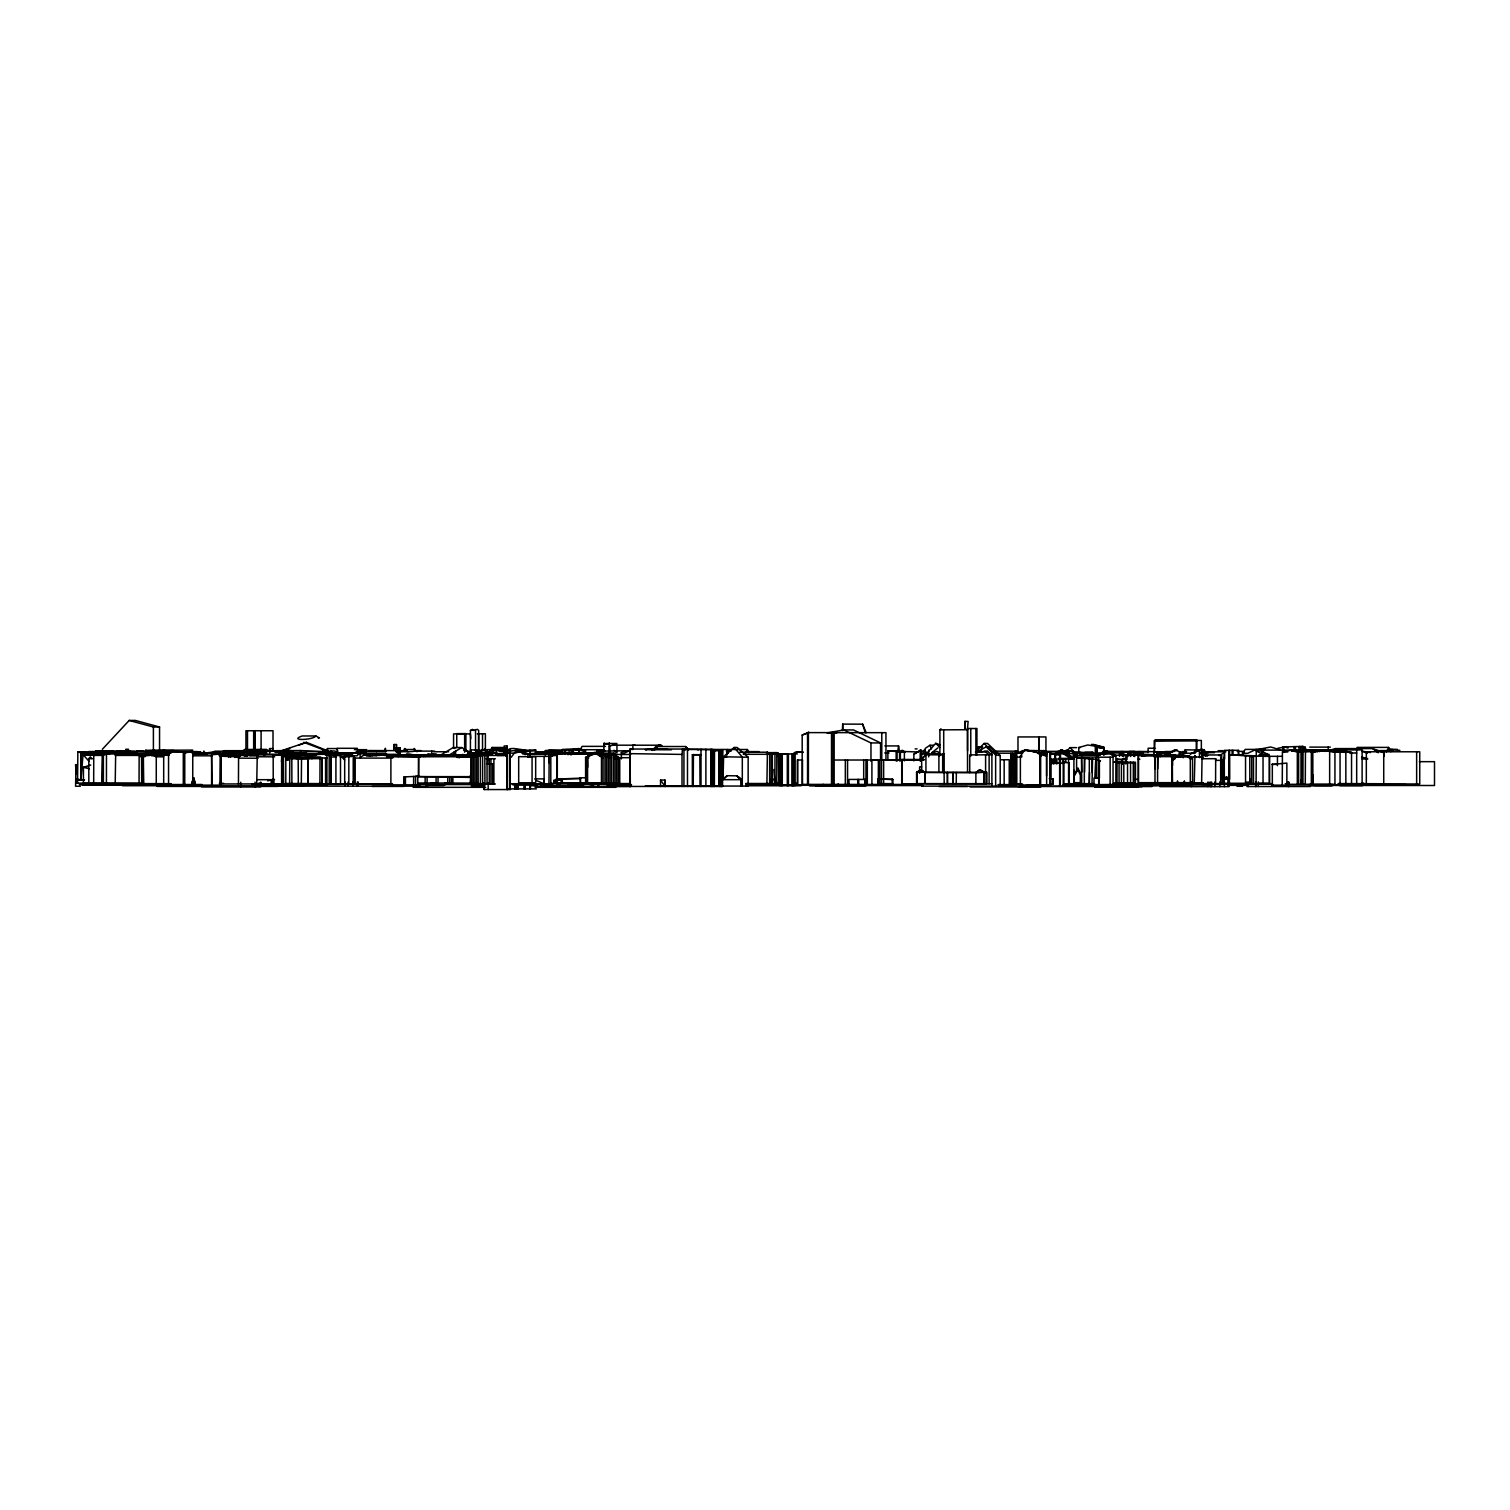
<?xml version="1.0" encoding="UTF-8"?>
<svg xmlns="http://www.w3.org/2000/svg" width="1510" height="1510" viewBox="0 0 1510 1510"><rect width="100%" height="100%" fill="white"/><g stroke="black" fill="none" stroke-linecap="round" stroke-linejoin="round"><path stroke-width="1.5" d="M492.222 751.168L492.694 749.772L504.283 749.772L504.283 751.301L493.921 749.828L492.222 751.168L492.222 753.698M943.712 753.622L938.899 755.604L943.712 753.622L943.712 772.176L943.712 729.84L967.438 729.726L968.118 721.402L964.777 721.402L964.777 728.726M155.134 751.225L111.966 751.225L109.324 753.943L109.324 752.471L137.278 752.471M1046.581 776.102L1046.562 754.641L1043.75 751.867L1040.654 754.66L1040.654 785.011M269.611 752.999L269.629 748.582L273.14 748.582M327.387 755.283L327.425 748.564L337.259 748.564L337.881 755.019M1117.589 752.225L1110.284 752.376L1117.589 752.225L1111.511 751.942M393.959 744.524L393.921 749.13L393.959 744.524L396.469 744.524L396.488 752.301M110.664 752.471L108.305 754.132L107.191 751.376L108.135 753.792M396.394 751.904L396.469 744.524M1074.176 770.27L1073.912 783.652L1073.912 754.32L1077.083 754.32L1077.083 758.039L1084.822 758.133L1081.594 758.133L1081.877 772.063M1089.559 772.441L1089.314 783.652L1089.314 758.851L1092.542 759.152M1313.039 774.989L1312.832 784.313L1312.832 751.64L1320.571 750.262L1334.934 752.037L1334.934 784.822M470.176 783.01L470.743 776.65L418.496 776.612L418.591 756.755L470.818 756.755L470.743 783.01M109.324 753.641L109.324 751.376L109.456 754.283M261.136 782.652L256.719 783.841L257.285 754.207L283.427 754.207L283.635 783.841M517.647 751.716C517.288 749.526 523.479 748.564 523.498 751.168C520.893 746.223 503.472 756.68 506.983 745.959L504.17 745.959L504.963 748.601L507.19 748.545L506.983 745.959M808.85 732.614L802.188 735.03L802.188 784.388L922.742 784.464M842.353 730.538L842.693 724.102L862.625 724.177L866.193 732.69M283.427 754.207L281.407 761.361M506.737 750.319L507.19 748.545M93.677 783.124L93.752 754.075L95.809 754.547M1301.261 779.688L1300.997 784.313L1300.997 751.433L1302.828 750.036L1302.809 784.313M101.85 783.124L102.51 754L102.51 783.124M1250.129 778.915L1249.827 783.463L1249.77 755.849L1229.31 754.906L1229.385 783.52M115.213 783.124L115.666 754.037M139.052 783.124L139.147 754.075L141.525 753.83L141.695 783.124M976.932 754.868L976.932 728.518L967.533 728.518L967.551 750.847M1201.601 758.737L1215.682 758.681L1215.569 760.417L1220.665 760.323L1221.571 755.226L1222.383 784.388L1201.601 784.388L1202.092 755.208L1202.791 758.813M300.943 755.528L302.453 754.188M712.644 786.446L712.644 749.583L682.463 749.035L630.029 749.035L629.859 786.446M81.087 778.933L83.031 754.604L108.833 754M629.915 753.641L682.01 754.415L682.463 749.035M284.22 756.736L284.597 752.206L279.029 752.509L278.519 751.319L265.779 751.093L264.08 755.038M529.821 757.341L529.821 753.528L549.244 753.528L548.979 756.359L529.444 756.359L529.444 757.341M376.481 751.659L376.594 750.715M726.857 755.245L727.499 749.451L684.219 749.507L685.332 749.866M254.416 735.464L254.964 730.821L254.964 749.394L254.964 730.746M981.104 751.093L981.594 747.091L977.102 747.091M111.797 752.225L77.859 751.999L77.538 783.369M723.611 757.171L723.026 779.386M939.899 755.604L939.899 729.859L941.013 728.802M1153.923 756.85L1153.923 752.282L1156.754 752.301L1158.472 755.226L1174.912 755.17L1174.705 756.623L1159.755 756.623M549.244 754.302L549.074 762.833M357.53 751.659L357.681 750.715M897.884 750.262L898.582 745.921L884.803 745.921M524.895 784.407L524.178 788.881L524.178 784.407M137.221 752.924C153.397 753.094 169.177 750.3 185.749 752.263L192.336 752.282L192.695 750.111L145.602 750.319L145.602 751.357M1155.093 768.779L1155.226 755.925L1157.944 755.925L1158.642 757.359M111.117 753.037L113.59 751.923M245.318 756.076L245.696 754.094L265.534 754.094M1185.18 749.828L1185.935 753.056L1184.538 753.924L1185.18 749.828L1204.319 750.055L1206.377 753.207M776.801 756.34L778.33 753.188L778.82 783.501L745.657 783.501M208.323 752.641L215.288 751.697M294.865 756.416L294.016 757.944L294.488 755.736L288.769 755.604M766.91 783.501L767.42 752.206L769.647 754.113M238.448 784.03L238.58 755.793L239.448 756.887L222.631 756.189L235.069 756.189L234.786 757.435L239.392 756.151L238.523 757.114M457.53 757.19L457.454 755.642L457.606 757.208M220.46 755.831L220.988 753.641L193.827 753.641L192.751 755.793L212.004 755.831M766.91 754.302L743.279 754.302M141.94 756.642L143.148 757.322L142.846 783.162M488.164 760.002L488.164 755.453L506.983 755.453L504.963 754.358M264.76 755.038L265.779 751.093M503.981 753.698L504.283 750.13M203.227 753.282L203.85 751.055L204.907 752.81M212.514 753.622L214.118 752.622L241.015 753.566M1157.585 782.652L1157.585 755.812L1172.364 755.774L1172.364 782.652L1172.213 760.851L1174.572 758.586L1173.968 755.774L1171.401 757.378M1194.655 753.49L1195.731 749.828M417.345 756.076L417.685 754.906L396.866 754.943M104.549 755.076L105.209 753.131L106.247 754.755M534.238 754.396L538.258 753.641M548.979 783.728L549.149 754.585M470.176 777.423L418.496 776.612M560.493 753.263L591.127 753.263L558.455 753.452L550.81 755.679L550.81 783.728M603.736 751.055L604.208 742.807M484.634 750.413L485.125 749.149L473.63 753.433L475.556 753.433M322.007 758.605L320.667 757.359L286.673 757.435L285.937 758.851L322.007 758.605L322.007 783.596L285.805 783.482M608.756 753.396L609.228 742.807L610.399 752.773M239.146 752.603L227.557 752.943L226.821 754.679C228.595 749.545 237.693 751.904 241.562 753.83M518.138 750.508L517.326 752.471L514.721 753.15L507.492 753.112M294.016 757.944L294.488 755.736M462.966 755.925L463.457 754.792L436.824 754.811M550.81 755.679L552.207 755.661L552.679 753.905L549.244 753.528M193.525 777.707L191.883 783.256L195.319 783.256L193.657 777.707L194.903 783.256M504.283 749.772L504.283 753.698L505.661 748.771L506.756 751.697L506.983 789.56M505.661 748.771L505.642 756.151M1074.931 775.102L1078.121 768.326L1073.931 775.102M128.425 753.584L129.388 751.584L134.616 751.565M1043.051 753.112L1044.24 750.659L1046.373 753.112L1043.146 750.678L1041.485 753.112L1041.485 750.621M1386.388 751.904L1388.615 747.393L1357.056 747.393M129.388 751.584L128.841 752.641M745.412 753.358L747.412 749.507L728.726 749.507L726.688 753.339M1194.278 757.02L1194.957 755.868L1195.712 757.322L1194.957 755.868L1194.278 782.803M1243.277 752.716L1244.07 751.357L1237.218 751.357M1174.025 756.434L1175.176 757.303M1055.471 760.36L1055.377 755.698L1057.604 752.867L1060.454 754.906L1060.454 763.777M1172.364 755.774L1172.572 765.211M489.297 752.018L492.052 747.469L504.283 747.469L504.812 753.698M1262.209 752.943L1263.927 750.13L1362.114 749.904L1362.114 783.709M489.391 750.413L493.676 749.639M1242.73 753.584L1245.184 749.394L1263.889 749.394L1261.435 753.282M1172.213 760.851L1176.781 756.567L1189.465 755.944L1192.56 758.775L1192.56 782.652L1138.54 782.652L1138.54 754.132L1135.256 752.697M561.173 753.15L562.097 749.734M585.597 757.454L588.013 756.944L585.597 757.454L585.597 783.067M517.647 750.866L535.616 749.828L536.371 752.225M252.717 752.301L258.474 752.244M428.274 755.642L457.303 756.302M1057.34 754.868L1060.907 749.885L1062.342 749.885L1071.704 757.718M1058.623 755.094L1062.342 749.885M1041.239 754.66L1043.75 751.867L1046.336 754.66L1046.336 752.188L1050.526 752.188L1050.526 785.011L1020.383 785.011L1020.383 756.076L1024.988 749.715L1041.239 753.452L1041.239 756.076L1040.654 754.66L1046.638 756.038M437.202 755.812L437.975 754.792L451.547 754.792M939.994 744.921L935.747 743.298L921.666 759.115L928.159 752.792M1194.523 751.395L1195.637 750.149M392.675 756.567L393.808 754.566M259.305 754.169L260.286 752.98L246.942 753.584M88.807 783.256L88.807 758.662L90.317 756.887L91.695 758.567M1305.263 784.313L1305.452 751.659L1290.446 750.319L1282.443 751.999L1282.235 785.162M325.424 754.717L327.934 751.867L328.859 752.697M547.62 753.943L529.916 754.151L515.835 751.093L511.192 757.284M226.16 754.585L227.576 752.829L227.557 754.774L227.557 753.018M359.361 753.263L319.743 753.188L366.383 753.226L359.361 753.263L357.096 755.793L352.453 755.849M654.415 749.998L657.511 746.525L685.408 746.525L688.711 749.375M99.169 752.037L98.49 752.735L107.267 751.961M654.34 749.96L657.511 746.525M724.706 778.348L727.14 775.706L736.842 775.838L741.485 779.67L741.485 786.049M102.321 749.319L129.18 720.44L135.428 720.44L159.55 727.008L159.55 750.583M459.153 755.151L457.303 757.133L460.569 756.302L459.153 755.151L474.933 754.717L476.594 756.378L473.593 754.717L474.933 754.717M458.361 757.435L460.493 755.151M1067.249 750.583L1070.024 747.62L1076.706 747.62M652.112 750.432L656.756 745.638L659.757 745.638M1138.2 751.508L1137.54 752.188L1139.672 751.602L1139.672 753.037L1138.2 751.508L1172.307 751.886M340.505 757.68L341.486 756.68L344.676 760.002M1193.787 753.339L1183.217 753.131L1174.818 749.942L1166.664 753.471L1170.231 753.377M1311.341 784.313L1311.341 752.225L1315.625 751.753L1317.003 750.036L1317.003 751.791M1194.165 753.49L1195.826 751.848L1194.165 752.603M723.026 757.171L734.124 747.469L737.106 747.469L748.148 757.208L748.148 786.049L645.185 786.049M979.424 748.111L984.161 743.43L987.521 743.43L1000.205 755.528L1000.205 786.125M556.378 778.933L580.557 778.443L556.378 778.933L556.378 782.746M1020.609 752.829L1022.987 750.583L1044.127 750.659M291.959 756.623L293.563 755.434L283.2 755.434M1154.452 752.452L1155.018 740.164L1196.845 740.164L1196.845 751.452M488.164 755.453L491.09 752.999L495.167 753.282L497.167 755.453L503.981 755.453M1383.896 752.773L1372.628 748.582L1335.576 748.582L1333.783 749.979M1096.071 777.858L1096.071 757.529L1100.243 753.735L1112.587 753.226L1115.871 755.868L1115.871 784.634M984.539 772.195L975.837 772.742L979.801 769.666L984.539 772.195L984.539 783.615M1154.527 740.731L1196.845 740.164M921.666 771.157L921.647 754.037L924.195 751.716M1228.668 779.198L1226.554 776.989L1224.251 779.198M1054.697 754.264L1057.981 751.319L1073.27 750.866L1066.381 751.225M152.85 754.774L154.454 753.358M222.461 756.019L235.56 755.736L235.56 757.359M1263.039 783.652L1263.039 756.359L1282.047 756.302M693.43 754.509L693.222 786.446M727.14 775.706L723.12 778.631M587.069 783.067L587.069 758.133L588.73 758.114M937.88 747.865L931.915 752.641L933.746 752.509M587.107 758.133L594.242 752.452L604.963 755.566L595.487 752.49M975.837 772.742L979.801 769.666L983.935 772.195L983.935 783.615M325.329 754.887L330.407 750.998L334.861 750.998L337.995 753.131M1223.459 783.52L1223.459 779.198L1226.554 776.989M456.341 755.981L459.587 755.396L458.058 754.981M1271.911 785.162L1286.86 785.162L1286.86 763.097L1271.911 764.419L1277.215 764.419M163.42 750.659L161.476 751.697M571.12 754.736L574.178 752.546M288.448 751.452L289.392 750.791L288.127 751.659L287.882 750.527L289.977 750.829M484.37 755.453L489.599 752.188L491.807 754.585M1201.866 751.753L1204.319 750.055M172.31 751.697L174.065 750.508L149.226 750.659M1116.834 758.53C1120.363 760.851 1131.179 757.473 1121.836 759.606L1121.836 763.984M933.35 745.26L929.933 745.26L925.234 748.375L925.234 755.415M921.006 760.965L921.006 750.055L913.871 754.151L913.871 760.908M913.871 754.151L921.006 750.055M211.664 753.169L214.892 751.187L224.65 751.187L224.839 753.377M422.555 755.151L417.685 755.868M1065.72 761.361L1063.587 762.644L1063.587 759.077L1065.72 758.643L1065.72 761.361L1063.587 762.644L1069.042 762.644L1069.042 783.879M448.697 755.283L461.758 747.544L472.536 754.056M440.58 755.113L453.189 747.544L461.758 747.544M122.442 752.471L123.858 751.621L127.84 753.886L120.404 753.698L123.877 751.621L125.349 752.471L120.404 753.698M241.147 751.64L244.733 749.507L266.383 749.375L270.177 751.565M360.72 757.001L363.816 755.189L379.784 755.396M415.495 756.265L417.383 755.189M227.689 755.547L230.653 753.849L247.017 755.094M916.57 772.252L986.898 772.327L986.898 783.652L916.57 783.615L916.57 772.252L920.836 769.817L925.177 772.497M1242.145 752.962L1243.428 752.433M921.006 751.98L924.328 750.13L926.838 752.867M978.008 751.376L986.143 746.865L989.805 746.865L995.637 752.376L995.637 786.125M1139.672 751.602L1139.672 753.037M565.835 751.81L562.985 753.358L548.432 753.377L551.414 751.81M154.058 754.302L143.016 754.377L143.809 755.019M596.827 752.792L600.055 751.112L630.5 750.734M315.892 735.974C313.004 740.259 287.863 740.9 302.226 735.974L315.892 735.974L319.422 737.937L318.289 738.126M470.422 751.753L470.422 730.481L472.555 729.405L473.593 730.5M470.422 730.481L477.67 729.405L478.689 730.5L478.689 751.187M1261.133 754.226L1258.434 755.604L1262.775 754.264L1261.133 754.226L1269.231 754.396M1173.704 751.659L1177.177 749.942L1174.818 749.942M459.776 755.925L462.702 754.49L464.948 756.019M141.034 756.284L152.793 755.094L156.266 756.831L163.684 756.831L160.211 755.094L151.698 755.831M1219.117 755.736L1224.629 752.433L1224.629 759.096M1247.486 753.414L1256.282 749.3L1256.093 783.463M620.855 752.867L624.8 751.055M629.16 750.866L621.384 754.471L621.365 758.888M834.388 785.898L838.428 784.03M1225.912 751.791L1204.282 751.886L1201.884 754.962L1201.866 749.092L1190.106 753.943L1195.826 751.848M1197.826 750.923L1201.866 749.092M1019.137 752.32L1022.987 750.583M808.794 732.35L802.188 735.03M1167.022 753.037L1170.552 751.546L1165.626 751.546L1156.754 755.302L1156.754 752.301M593.789 753.188L587.767 756.057L593.543 754.037M475.556 753.981L479.085 752.509L473.876 754.547M475.367 755.226L481.954 752.546M475.933 756.151L484.597 752.546L488.863 754.283M1063.795 751.282L1067.4 749.79M931.821 753.414L936.71 751.395L938.522 752.093L938.427 754.113L931.915 753.414M470.837 754.528L476.141 752.376L484.597 752.546M591.58 754.471L600.055 751.112M692.354 754.717L700.999 754.717L692.354 754.717L692.354 786.446M1057.566 754.528C1060.473 750.81 1075.082 756.529 1070.25 756.699M1058.963 754.528L1062.53 753.188M279.954 751.225L306.36 742.335L328.972 751.319M281.766 751.206L285.22 749.923M299.131 745.015L306.36 742.335M609.342 746.317L616.948 743.486L605.604 743.486M188.41 752.263L192.336 750.81L192.336 752.282M202.113 752.697L207.568 753.698L206.436 753.509M286.579 749.583L289.693 748.488M408.983 754.509L424.102 755.623M1335.576 748.582L1326.818 751.093M291.336 750.545L251.509 750.998L300.113 750.545L328.236 751.867M483.464 750.206L471.818 753.754L470.516 749.809L483.464 750.413M1103.81 753.924L1103.81 747.129L1099.167 747.544M552.207 755.661L560.248 753.452M1078.782 752.037L1078.782 747.544L1087.672 744.996L1102.206 747.186M286.957 759.813L286.957 755.396L292.279 755.17L292.279 756.623M490.335 753.811L488.202 754.396L487.655 753.112L484.049 755.453L487.541 755.453M147.64 755.038L142.317 755.038L154.058 754.075M1102.583 751.546L1107.019 751.452M1105.131 751.452L1107.019 750.942M366.345 755.094L369.195 754.962M320.365 753.169L313.382 754.302M267.742 780.878L272.159 779.688L272.159 783.841M1167.796 752.395L1161.737 752.943L1163.417 752.943M1062.964 759.077L1062.964 763.588M818.948 785.559L823.422 784.388M106.7 751.47L101.963 752.622L112.476 751.47L88.618 751.546M185.258 752.98L192.015 751.263M246.791 755.566L245.564 755.887L247.414 755.887M1071.704 753.528L1074.61 753.622L1073.346 753.622L1075.649 755.793L1075.649 753.603L1079.669 752.603L1080.065 754.019L1093.901 753.679M1079.971 752.622L1075.649 753.603M766.212 752.622L776.801 752.622L776.801 783.501L775.479 778.99M1172.421 752.395L1163.38 752.678L1167.796 752.263M249.98 755.868L251.207 755.566M1060.983 758.643L1059.397 759.02L1063.587 759.077M426.839 755.057L425.405 755.396L428.84 755.094M381.766 751.338L385.616 750.451L385.654 751.961M768.345 753.811L772.346 752.905L772.346 783.501L771.006 779.084M558.455 754.302L561.494 753.622M559.738 754.283L562.777 753.622M767.533 754.283L774.97 752.622L774.97 783.501L773.818 779.009M768.873 754.396L776.801 752.622M235.881 757.114L240.298 756.151M1160.36 756.699L1160.36 751.98L1167.457 751.98M1160.36 751.98L1167.457 751.735M1300.997 751.433L1302.809 751.697L1297.317 751.772L1297.317 784.313M1131.254 752.678L1134.689 751.942L1134.746 756.585M1133.406 752.829L1137.54 751.942L1107.566 751.753M1297.052 751.263L1305.074 751.131M1359.415 783.992L1363.662 783.105M293.412 752.603L289.731 753.263M94.752 754.792L80.728 754.566L93.563 752.055M459.587 757.001L457.379 757.435L459.795 757.076M1256.886 749.677L1270.722 746.978L1280.235 749.866M192.185 752.848L195.639 752.188M1261.171 749.809L1265.248 749.054M322.064 754.358L325.952 753.641L331.124 757.02L335.918 757.02L330.747 753.641L301.075 753.83M326.858 754.358L330.747 753.641M1277.837 748.262L1284.783 746.978L1288.087 748.092M1319.079 751.414L1325.289 750.262L1334.934 752.037M1321.307 751.055L1325.403 750.3L1340.05 751.98L1340.05 784.822L1287.803 784.822M1325.025 751.395L1330.895 750.3L1340.05 751.98M1338.2 751.395L1342.22 750.659L1351.544 752.395L1351.544 784.37M292.864 752.697L298.848 754.264M223.291 753.698L241.279 752.565M221.857 753.962L230.615 752.376L239.09 754.471L234.428 753.32M463.268 755.717L476.197 753.792L482.596 756.019M465.59 755.698L476.197 753.792M596.205 754.32C614.476 753.981 629.972 755.302 598.3 754.302M456.492 755.793L460.588 755.057M606.548 757.284L608.285 757.341L603.302 753.094L587.881 755.057L593.543 754.302M843.769 729.934L870.968 742.939L880.651 742.939L880.651 759.247L880.651 742.939L853.49 729.934L843.769 729.934L827.008 732.935L836.748 732.935M597.073 753.962L601.546 753.169L609.889 754.83L609.889 783.01M589.051 786.597L593.638 785.785M150.66 752.641L160.173 751.508M456.209 755.793L460.399 755.057M286.881 755.472L288.127 755.264L282.691 755.377M505.019 753.754L496.79 754.849M562.097 753.15L562.097 749.602L579.123 748.582L571.969 749.772M493.053 753.698L493.053 752.565L496.469 752.018L497.167 755.453M421.554 755.755L426.839 755.17M535.616 749.828C530.784 754.717 506.265 742.354 507.473 752.886M545.355 755.057L545.355 750.621L562.569 750.13M766.91 753.962L771.27 753.339L770.327 753.131M273.253 783.841L273.159 755.491L282.748 754.32L282.748 783.841M104.511 785.087L109.097 784.464M1071.043 756.661L1061.115 753.188M191.94 752.263L200.755 751.961L168.554 751.848L168.554 785.143M97.565 752.206L100.49 751.848L95.602 751.546M86.938 766.853L83.428 767.288L83.428 783.426L170.762 783.671M768.345 753.339L772.346 752.848M767.533 753.735L774.97 752.848M1142.843 755.812L1154.131 754.547M1121.269 752.603L1124.27 752.282M1113.833 752.735C1120.703 754.302 1142.56 746.846 1143.561 756.246M101.604 754L157.078 753.754M253.076 752.697L265.326 752.339L258.172 752.32M254.945 752.678L261.155 752.037M123.612 754.037L126.576 753.924M211.608 785.162L211.608 754.811L220.46 753.943L220.46 785.162M539.655 754.302L546.356 753.679M320.026 754.302L313.382 754.943L320.026 753.169L331.124 755.321L331.124 783.803M397.602 751.961L395.261 748.224L397.979 751.149L397.979 747.922L400.037 747.752L400.037 754.698M397.979 747.922L400.037 747.752M581.709 749.017L574.366 748.941L578.349 749.564M975.366 752.131L987.483 751.319L991.9 754.849L969.722 754.868L969.722 772.667M977.14 752.225L987.483 751.319M333.295 754.49L331.955 754.509L352.189 754.641L354.057 756.491L354.057 784.049M229.199 752.376L241.996 752.49L236.258 751.829M230.879 753.566L238.297 753.018M561.173 751.187L562.381 751.093M303.944 757.661L307.096 757.454M497.167 753.698L503.981 753.207M1038.503 753.754L1044.807 753.32L1038.012 753.32M482.596 755.226L476.273 755.661L484.823 755.226L482.596 755.226L482.596 783.992M1020.383 756.076L1022.006 755.963M1057.057 752.867L1060.454 754.906M437.07 755.679L446.299 755.245L443.695 755.245M340.467 756.642L354.057 756.491M340.392 756.906L348.829 756.378L348.829 784.049M1189.465 755.944L1176.781 756.567M366.439 755.812L370.856 755.547L363.91 755.094L385.692 755.057M427.481 755.793L432.086 755.528M609.889 758.02L611.493 757.926L605.699 754.207M1112.587 753.226L1100.243 753.735M1390.521 749.696L1393.032 749.564M1143.561 753.811L1138.257 753.112L1140.635 754.169L1138.521 754.151L1159.623 754.981L1156.754 755.302M233.238 752.659L238.391 752.395M418.629 756.472L420.195 757.19L390.882 756.472L418.629 756.472L418.629 776.234L415.59 776.366L415.59 784.841M404.019 784.841L404.019 776.933L418.629 776.234M1014.739 757.322L1021.723 756.982M274.537 755.434L273.159 755.491M469.119 752.037L469.119 756.114M211.608 754.811L212.004 785.162M103.492 753.981L83.031 754.604L89.109 761.38M492.052 747.469L493.921 748.639L505.001 748.299M1184.538 753.094L1186.048 753.037M467.647 755.642L467.798 751.093L467.93 755.736L403.755 755.019L417.534 755.774M391.826 755.812L368.799 754.302L390.052 755.679M193.809 752.471L199.603 752.32M619.742 758.36L615.136 755.113L619.742 758.36L619.742 783.369L551.018 783.388M594.242 752.452L603.075 758.133L595.884 752.452M1095.675 760.511L1094.825 778.065M1397.335 749.356L1389.162 749.356L1399.883 750.376M666.288 749.262L667.628 749.262L647.828 749.3M473.366 756.85L458.814 757.076L468.043 754.434L474.97 756.812L473.366 756.85L473.366 783.973M1187.124 755.944L1190.295 758.813L1192.56 758.775M1024.988 749.715L1041.239 753.452M462.702 754.49L464.948 755.132M473.913 753.792L480.369 755.963L480.369 784.672M736.842 775.838L741.769 779.67L741.769 786.049M574.178 753.339L572.384 752.848M1154.999 757.227L1157.944 756.34L1157.736 768.779M392.675 755.944L423.951 755.623M1015.494 752.244L1020.118 752.905M590.655 752.999L591.127 754.849M599.885 753.169L609.889 754.83M1204.036 752.735L1208.34 752.716M939.899 729.859L943.712 729.84M108.229 752.565L112.136 752.244M1097.279 746.884L1096.826 754.283L1097.279 746.884L1104.169 748.262L1104.169 754.868M416.968 751.753L414.212 748.45L413.57 749.488L404.038 749.545L404.812 748.45L408.04 751.791L416.968 751.112M887.88 760.247L887.88 750.961L918.061 751.98M601.244 754.245L607.398 754.207M1121.364 755.019L1124.233 755.019M1302.96 748.073L1302.96 746.393L1299.582 746.959M1080.254 747.544L1078.782 747.544M197.432 751.584L193.695 751.584L193.695 753.226L192.94 751.735M219.497 756.284L238.448 756.208M1351.544 752.395L1336.331 751.829M608.756 744.034L603.736 744.053M605.51 746.355L582.067 746.374L578.915 751.999L578.915 750.262M303.736 742.335L327.5 751.319M118.573 751.301L125.859 751.206M1038.427 750.659L1040.013 750.659M214.76 752.244L219.497 752.225L221.121 756.472M1043.146 750.678L1044.24 750.659M283.71 753.698L294.375 753.679M118.686 753.943L121.706 753.943M596.28 753.131L615.004 753.131L615.004 783.973L556.888 783.86L556.888 753.716L587.881 753.66L588.277 755.151L587.881 753.66M432.709 754.094L436.315 754.094M308.852 754.453L315.798 754.453M1246.75 753.301L1242.73 753.301M88.807 758.662L93.45 758.662M1096.732 760.077L1100.394 760.87L1096.732 760.077L1096.732 778.027M129.18 720.44L153.397 727.008L159.55 727.008M477.292 733.898L485.39 733.747L485.39 751.584M1196.845 740.768L1154.244 740.768L1154.244 752.49M1091.541 745.242L1093.164 744.373L1103.81 747.129M633.388 745.204L635.049 745.204M661.021 745.223L658.756 745.223L662.173 746.223L661.021 745.223L612.38 745.185M976.819 746.846L982.651 746.846M1309.755 747.11L1330.348 747.11M1359.094 748.073L1360.416 748.073M1155.037 748.243L1148.129 748.243L1148.129 752.527M1303.489 748.337L1305.754 748.337L1304.64 751.074M915.135 748.885L917.08 748.885M128.614 749.262L125.764 749.262L125.764 751.772M354.454 749.677L366.855 749.677M506.548 749.753L510.493 749.753M604.359 749.715L565.91 749.715L562.985 753.263L594.11 753.282M712.324 786.446L712.324 749.583L720.855 750.017L720.855 786.446M568.968 751.319L570.195 750.092L573.536 751.546M575.272 750.262L585.559 750.262L585.559 751.999M629.689 786.446L722.573 786.446L722.573 750.357L714.154 750.961M1319.155 751.64L1317.192 750.338L1302.469 750.338L1302.394 784.313M224.424 750.678L242.563 750.678M405.831 750.697L368.761 750.527L369.893 751.093M417.288 750.583L420.818 750.583M561.909 750.583L545.355 750.621M1218.192 750.678L1222.836 750.678M1308.717 750.508L1313.511 750.508M1375.044 750.583L1392.918 750.583M95.602 750.961L113.646 750.961M126.462 750.98L130.445 750.98M161.966 750.489L165.364 750.489M358.059 751.036L386.107 751.017M397.092 750.715L405.945 750.715M887.88 750.961L905.264 751.904L891.07 750.904L905.226 751.886L901.055 751.867M903.81 750.998L902.036 750.281L902.602 751.81M1027.347 750.659L1035.124 750.659M1304.716 750.734L1309.076 750.734M1313.058 750.866L1327.554 751.149M161.438 751.055L172.31 751.055M368.516 751.187L374.971 751.187M414.136 751.112L434.71 751.112M596.526 751.131L605.34 751.131M726.31 751.036L731.217 751.036M993.353 751.149L1016.796 751.149L1016.796 784.615L997.959 784.615M1327.762 751.168L1324.27 750.866M276.745 751.546L289.731 753.905M398.527 751.47L408.04 751.791M747.242 751.602L758.907 751.602M1014.795 751.489L1018.117 751.489M1045.279 751.357L1061.171 751.357M1103.602 751.395L1134.406 751.452M1182.481 751.584L1186.596 751.584M98.169 751.961L111.891 751.848M223.518 752.188L233.691 752.32M306.662 751.659L327.859 751.659M356.039 751.848L384.918 751.848L385.352 748.243L385.635 750.413M433.521 751.753L448.64 751.753M535.087 751.753L545.865 751.753M560.229 752.603L546.356 751.791L551.867 752.622M1043.089 751.791L1061.436 751.791M1139.691 751.678L1148.714 751.678M1169.797 751.697L1166.399 751.961M118.912 752.263L120.555 752.263M224.65 751.98L223.14 751.187M488.542 752.188L490.542 752.188M739.636 752.206L767.42 752.206M803.075 752.169L795.147 752.169L795.147 785.728M1132.425 752.037L1142.938 752.037M1203.338 752.074L1209.189 752.074M1302.828 751.999L1297.317 751.999L1299.959 751.999M1311.341 752.225L1315.002 751.829L1312.832 751.64M191.94 752.659L197.829 752.565M261.155 752.282L224.31 752.301M275.028 752.339L306.492 752.339M321.724 752.546L326.67 752.546M488.56 752.301L490.542 752.301M567.231 752.395L571.025 754.755M796.94 752.169L803.226 752.301M1080.801 752.339L1072.572 752.339L1093.183 752.395L1085.067 752.395M1179.367 752.395L1183.991 752.395M77.859 751.999L91.695 752.773M96.187 752.773L107.399 752.773M113.061 752.603L108.701 752.603L117.723 751.187L119.894 753.207M213.269 752.848L202.189 753.414L213.004 753.433M242.393 752.905L244.186 752.905M256.964 752.848L258.739 752.848M535.276 752.678L543.789 752.678M1015.248 752.905L1022.27 752.905M1057.963 752.754L1059.227 752.754M1091.145 752.603L1092.73 752.603M1162.662 752.339L1156.603 752.339L1159.095 756.34M1205.358 752.659L1214.474 752.659M193.846 753.131L214.156 753.131M541.977 753.112L546.639 753.112M594.053 753.131L560.059 752.999L590.825 753.811M766.759 753.188L778.33 753.188M793.883 752.98L796.94 752.49M884.709 752.98L889.069 752.98M995.147 753.188L1014.059 753.188L1013.965 784.822L998.903 784.822M1017.117 753.169L1020.571 753.169M1079.669 753.056L1103.583 753.66L1080.065 753.698L1079.669 752.603M1103.583 753.188L1098.487 753.188M1349.732 752.999L1356.678 752.999M146.394 753.282L170.894 753.358M484.974 753.245L489.24 753.245M770.742 753.358L785.313 754.245M244.809 753.754L240.128 753.754L246.923 755.189M290.807 753.716L289.863 753.263M358.625 753.83L386.579 753.83M1039.503 753.849L1046.958 753.849M1058.416 753.849L1050.526 753.83L1055.773 754.075L1053.659 754.056M1103.791 753.679L1110.341 753.679M93.752 754.075L102.51 754M115.307 754.075L139.147 754.075M220.46 753.943L220.196 785.162M228.123 754.151L223.744 754.151L223.14 751.98L224.65 753.396L224.65 751.187M290.694 754.075L292.336 754.075M302.359 754.132L315.911 754.132M525.046 753.867L526.556 753.867M529.916 754.151L515.835 751.093M564.362 753.886L565.627 753.886M766.816 753.943L797.318 753.943M929.216 753.905L940.202 754.113M1094.429 754.056L1103.64 754.056M80.464 752.773L80.728 753.981L83.73 753.981M137.032 754.245L169.044 754.302M193.204 754.226L207.304 754.226M376.839 754.32L398.111 754.32L398.111 756.208M466.779 754.434L487.069 754.396L487.22 750.413M570.44 754.169L594.166 754.169M612.89 754.471L630.689 754.471M1180.405 754.264L1183.783 755.793L1180.405 755.132L1181.783 754.264M80.728 754.604L93.79 754.604M301.32 754.66L289.731 754.66L301.83 754.924M308.267 754.66L315.231 754.66M551.018 754.774L557.115 754.774M1161.454 754.679L1156.849 754.679L1159.095 754.981M218.856 755.057L223.574 755.057M256.794 754.906L282.842 754.906M308.568 754.924L315.288 754.924M467.76 754.981L472.026 754.981M549.017 754.943L552.207 754.943M590.863 754.849L591.127 753.263M939.975 754.83L925.932 754.83L925.932 772.648M1065.305 755.038L1069.288 757.642M1119.571 755L1140.031 755M1151.753 754.774L1157.283 754.924M1164.644 755.132L1181.783 755.132L1179.027 753.377L1179.914 755.132M1229.31 754.906L1256.093 755.849L1249.827 755.849M115.213 755.415L139.052 755.415M153.718 755.264L169.101 755.264M251.925 755.717L257.38 755.717M316.326 755.359L294.865 755.963M331.049 755.321L326.99 754.566M386.692 755.679L390.901 755.944L390.882 784.841L420.195 784.841M462.362 755.245L460.984 755.245L476.556 754.868L478.16 756.378L475.159 754.868L487.05 754.981L487.05 783.841M1072.968 755.283L1100.375 755.283M1112.474 755.208L1140.258 755.208M1203.47 755.189L1207.283 755.698M93.677 755.415L101.85 755.415M220.611 755.528L258.059 755.434M551.169 755.547L555.567 755.547M1128.8 755.453L1131.122 755.453M1139.823 755.698L1161.832 755.472M418.855 755.151L399.244 754.906M454.453 755.755L469.78 754.981M387.579 756.17L393.959 756.17M141.034 756.604L145.149 756.604M141.034 756.831L142.223 756.019M1173.742 756.925L1203.319 757.02M236.976 757.114L239.392 757.114M1097.827 757.076L1072.647 757.076L1072.647 759.096M1113.04 757.19L1098.695 757.19L1098.695 784.634M306.964 757.359L320.781 757.359M1253.489 757.378L1249.827 756.114L1253.489 757.378L1253.489 783.463M614.287 757.718L630.161 757.68M306.662 757.982L326.915 757.982M392.675 758.095L353.227 758.095L353.227 784.105M1077.083 758.039L1082.104 758.133M295.941 758.624L309.135 758.624M1058.265 758.435L1073.761 758.435M1084.576 772.157L1084.822 758.36M1092.542 758.398L1092.013 783.652M486.371 758.775L495.374 758.775M1058.265 758.718L1069.722 758.718M486.39 758.926L490.939 758.926L490.939 783.822M1074.403 759.096L1068.57 759.096L1068.57 783.652L1094.372 783.652M1097.543 759.152L1092.013 759.152L1092.296 772.516M1138.2 759.19L1139.899 759.19M923.95 759.473L901.715 759.473L901.715 783.992L922.591 783.992M1050.469 759.36L1056.925 759.36L1056.925 763.833M489.278 759.662L487.636 759.662L487.636 764.022M870.968 759.756L924.479 759.756M1001.092 759.756L1009.246 759.756L1009.246 784.464M285.805 760.077L289.769 760.077L289.618 783.482M802.546 760.021L797.318 760.021L797.318 784.973M834.652 760.021L883.633 760.021L883.633 784.973L746.77 784.955M885.539 759.889L923.195 759.889M1222.383 761.266L1222.798 784.2M1419.343 761.663L1434.5 761.663L1434.5 785.502L1313.964 785.445M1117.702 762.795L1135.218 762.776L1135.218 783.294M1050.771 763.116L1063.927 763.192L1063.927 786.144M487.05 763.815L489.278 763.815M490.939 763.758L492.581 763.758L492.581 783.822M76.028 765.098L75.575 786.238L80.389 786.238M90.732 765.023L83.428 767.288L89.298 768.817M921.666 766.872L919.609 766.872L919.609 773.29M924.781 772.497L976.423 772.742M404.019 776.933L404.491 784.841M587.126 777.782L580.274 777.782L580.274 783.596M534.691 778.877L544.11 778.877L544.034 783.728L536.258 780.5M1049.261 784.2L1053.225 784.2L1053.225 778.896L1052.508 784.219M878.065 779.066L892.92 779.424L892.92 783.633L878.065 783.633L878.065 779.066L892.92 779.424M1134.086 779.33L1138.2 779.33M1223.459 779.198L1229.385 779.198L1226.969 777.273M143.148 783.162L143.318 756.642L143.733 783.162L76.538 783.143L76.538 779.5L79.143 779.5M272.725 779.405L272.819 783.841L272.63 779.405L274.537 779.405M79.143 779.858L84.352 779.858M256.662 779.688L272.159 779.688M721.874 779.67L741.769 779.67M660.531 780.066L665.117 780.066L665.117 786.446L660.531 780.066L660.531 786.446M580.557 782.746L553.736 782.784L553.736 780.255L562.324 780.255L562.324 782.784M1073.931 782.671L1081.33 782.671L1081.33 775.102L1078.121 768.326M417.76 783.01L478.16 783.086M560.248 783.01L611.493 782.897M1114.267 783.067L1133.312 783.067M1139.823 782.992L1161.832 782.992M1173.742 782.803L1203.319 782.803M219.441 783.331L223.537 783.331M795.147 783.312L796.94 783.312M1114.965 783.388L1135.463 783.256L1135.463 762.267L1114.267 762.04L1123.817 762.022L1123.817 782.916M1143.542 783.312L1181.197 783.256M1224.629 783.426L1247.77 783.426M1258.434 783.18L1262.775 783.18M1263.492 783.162L1267.758 783.162M430.407 783.463L438.542 783.463M479.085 783.652L489.278 783.652M510.455 783.728L560.248 783.728M567.307 783.463L630.161 783.558M1114.512 783.633L1119.061 783.633L1119.061 761.984M1164.644 783.501L1272.364 783.652M1285.444 783.652L1287.275 783.652M1338.143 783.558L1379.14 783.728M96.432 783.841L105.285 783.841M106.587 783.841L170.97 783.841M219.497 783.973L391.845 783.765M419.195 783.765L424.593 783.765M457.379 783.973L474.97 783.973M478.387 783.992L495.374 783.973M925.932 783.784L991.9 783.822M1014.569 784.049L1022.591 784.049M1063.587 783.879L1072.723 783.879M1077.196 783.86L1078.706 783.86M1086.974 784.03L1094.693 784.03M1114.437 783.765L1142.39 783.765M1190.182 783.747L1200.035 783.747M1221.647 783.973L1266.456 783.973M1270.08 783.784L1271.835 783.784M1285.388 783.784L1288.558 783.784M1351.846 783.841L1419.74 783.992L1419.74 751.791L1366.323 751.772L1366.323 783.992M83.597 784.067L105.341 784.067M251.925 784.332L261.324 784.332M262.174 784.162L319.875 784.332M333.502 784.294L392.675 784.105M418.327 784.105L428.84 784.105M479.878 784.086L484.937 784.086L484.823 754.981M603.113 784.332L605.529 784.332M1021.647 784.351L1014.21 784.256L1014.21 760.87L1015.569 760.87M1114.89 784.105L1116.985 784.105L1117.079 759.606L1127.007 759.606L1127.007 755.208M1156.226 784.294L1272.836 784.294M1286.709 784.313L1334.934 784.313M1338.143 784.37L1356.678 784.37L1356.678 749.904M79.35 784.672L191.053 784.52M195.092 784.502L202.076 784.502M258.739 784.388L340.505 784.388L340.505 755.547L335.918 755.547L335.918 784.388M485.918 784.596L426.254 784.615L430.463 784.804M512.305 784.672L552.641 784.672M611.04 784.502L631.52 784.653M745.846 784.577L765.74 784.577M1064.607 784.464L1077.423 784.464M1121.892 784.407L1093.976 784.634L1093.976 778.027L1099.393 778.027L1099.393 760.87M1151.96 784.577L1161.379 784.672M1308.944 784.539L1332.707 784.502M1371.288 784.596L1405.923 784.596M166.666 784.917L201.623 784.747M259.947 784.709L327.481 784.936M513.91 784.709L535.635 784.709M902.942 784.728L922.27 784.728M1026.555 784.822L1044.543 784.822M1078.178 784.973L1090.522 784.973M1128.8 784.841L1161.322 784.992M1227.762 784.766L1248.713 784.841M82.276 785.087L221.139 785.162L220.988 753.641M261.003 785.238L281.502 785.238M293.582 785.03L296.186 785.03M426.839 785.313L444.77 785.313M746.827 785.294L914.475 785.238M1062.795 785.2L1191.031 785.124M1235.048 785.181L1248.355 785.181M1317.23 785.294L1395.183 785.143M163.495 785.37L202.397 785.389M268.535 785.464L304.227 785.464M425.669 785.521L443.695 785.521M610.361 785.37L631.255 785.37M815.004 785.559L922.95 785.559M1062.983 785.521L1111.53 785.332M1150.903 785.54L1161.284 785.351M1228.007 785.351L1237.483 785.332M1241.031 785.332L1245.278 785.332M122.48 785.71L166.704 785.71M471.233 785.842L484.54 785.842M529.972 785.766L537.333 785.766M625.952 785.728L630.444 785.728M745.846 785.728L801.168 785.728M809.511 785.898L865.891 785.898M999.695 785.861L1004.395 785.861M1078.782 785.691L1161.549 785.653M1309.378 785.861L1332.065 785.861M1339.823 785.691L1362.511 785.691M203.227 786.144L244.186 786.144M245.092 786.163L427.481 786.163M540.712 786.03L583.841 786.03M921.666 786.125L1066.23 786.181M1177.517 786.106L1207.925 786.106M157.134 786.408L277.783 786.408M372.139 786.446L403.906 786.389M535.389 786.484L612.135 786.484L612.135 782.727M939.126 786.54L967.419 786.54M1017.985 786.502L1151.96 786.559M1237.049 786.295L1242.579 786.295M1310.397 786.521L1246.939 786.521L1246.939 781.878M201.453 786.823L260.683 786.823L260.683 782.105M571.139 786.597L630.444 786.597M1106.32 786.672L1141.919 786.672M1159.831 786.635L1229.102 786.635L1229.102 781.991M970.024 786.955L1040.786 786.955M1094.675 787.106L1138.37 787.106M413.079 787.314L485.654 787.314M535.087 787.314L615.57 787.314M507.077 788.881L536.371 788.881M510.493 789.56L484.049 789.56L484.049 782.746M645.431 749.696L646.714 749.696M722.573 750.357L721.629 786.446M1305.263 751.886L1315.625 751.433M197.395 751.621L198.414 752.829L212.91 752.829M921.647 754.019L926.234 754.019M1221.08 754.981L1206.15 754.962L1199.487 752.98L1205.641 755.849M1237.067 754.717L1243.07 754.717M1109.737 753.226L1113.04 755.868L1115.871 755.868M140.222 756L144.639 756M1282.443 751.999L1287.803 751.999M548.809 750.13L562.569 750.866M1138.54 754.132L1141.013 754.151M386.805 756.812L393.487 756.831M1097.279 747.544L1104.169 748.262M1362.114 758.945L1367.833 758.964M256.719 756.755L274.726 756.831M1255.32 756.17L1263.209 756.227M293.166 754.396L302.302 754.415L303.34 752.829L304.227 754.453M257.927 758.247L238.448 758.133L238.637 755.434L239.392 756.189M1096.6 777.556L1095.392 777.556L1099.016 778.027L1099.016 784.634M771.27 753.339L769.647 753.32L769.647 783.501M721.95 757.227L726.631 757.265M337.881 753.131L333.502 753.094L330.407 750.998M301.169 754.188L317.024 754.339M330.331 754.434L352.189 754.641M606.548 783.86L606.548 755.151L596.356 753.547M250.679 752.244L228.293 752.225L232.483 752.282M471.648 753.226L474.046 753.679L463.57 750.074M233.125 752.339L231.615 752.282M562.097 749.602L567.949 749.696M986.143 746.865L991.9 752.301L995.637 752.376M1163.38 752.678L1165.89 752.716M723.365 756.812L748.148 757.208M558.455 753.622L557.303 753.584L557.303 783.86M291.581 753.094L293.11 753.131M1052.508 778.99L1052.262 784.219M283.748 752.924L303.302 753.377L304.227 754.83L302.887 753.358M291.902 753.112L296.186 753.207M296.413 755.679L299.471 755.755M455.567 751.206L455.699 755.698M455.19 751.395L455.227 755.793M147.584 751.187L148.622 751.225M136.598 751.187L137.655 751.225M428.916 755.661L430.407 755.717M1122.742 752.15L1133.595 752.622M225.349 752.188L238.052 752.792M76.538 779.5L84.56 779.896M223.121 756.038L229.463 756.359M224.084 756.265L225.915 756.359M400.943 755.019L413.683 755.717M1064.833 753.131L1072.27 753.49M1072.968 757.076L1077.479 757.322M1082.009 757.586L1088.785 757.963M147.282 750.961L151.849 751.225M138.694 750.961L143.299 751.225M433.955 754.641L427.5 754.264L440.599 754.811M1049.261 778.65L1053.225 778.896M1096.071 757.529L1097.185 757.605M522.215 753.547L533.408 754.283M615.004 758.869L616.609 758.983L613.645 756.34M367.949 755.189L376.783 755.831M363.816 755.189L372.668 755.831M118.573 750.942L121.781 751.187M522.63 753.584L532.351 754.245M226.141 756.265L227.916 756.359M1159.982 755.547L1146.939 754.641L1157.547 755.547M1203.829 755.359L1207.736 755.698M917.155 783.615L917.155 772.252L920.93 769.836L924.799 772.252L924.781 783.615M1121.081 751.904L1119.552 751.753L1119.552 756.397M146.659 784.388L153.397 785.087M1218.947 755.076L1220.703 755.264M245.092 749.451L249.735 750.451L252.321 752.829M1000.205 755.528L995.637 754.962L984.161 743.43M1084.312 758.36L1089.842 758.983M288.127 750.508L292.638 751.131M1297.317 751.772L1298.657 751.961L1298.657 784.313M1166.664 755.132L1164.644 754.83M444.978 782.954L454.227 784.37M1137.294 754.585L1138.464 755.642M529.972 753.584L533.672 754.188M612.097 785.785L616.665 786.597M108.229 751.64L110.362 752.018M502.207 751.338L493.921 749.828L493.921 748.639M1302.469 751.678L1295.523 750.413L1291.654 751.225L1295.882 750.319L1302.828 751.621M235.654 753.943L244.563 755.566M1336.463 750.659L1345.844 752.395L1345.844 783.539M1336.633 750.791L1345.844 752.49M597.828 753.547L606.548 755.151M235.428 753.905L246.791 755.906M93.431 752.055L104.567 754.169M720.855 750.017L720.383 786.446L720.232 750.017L721.478 750.262L721.478 786.446M630.029 749.035L630.349 786.446M630.576 749.092L632.69 749.545M671.44 749.79L645.242 749.658M300.15 754.434L302.038 754.83M1099.091 746.903L1093.41 744.996L1100.979 747.544L1099.167 746.884M1361.548 757.076L1367.362 758.492M1093.41 744.996L1100.979 746.884M418.629 756.755L420.025 757.114M1091.541 744.373L1100.979 746.808M420.233 755.661L406.813 753.867L404.963 755.661M1016.022 752.452L1018.193 753.056M127.066 752.565L119.063 751.093L119.063 752.924L116.704 750.734M121.196 751.697L125.462 752.924M398.772 750.64L402.151 751.621M697.167 749.507L698.394 749.866M166.572 753.301L160.173 751.168L157.172 751.074L157.229 752.924M163.76 750.319L166.968 751.414M145.602 750.319L148.641 751.357M1267.249 754.358L1266.154 753.66L1268.381 755.264L1265.908 755.283L1266.89 755.793M298.187 758.926L298.319 783.596M1367.437 753.226L1361.888 751.149L1370.457 752.546M469.667 776.216L470.743 776.65M470.818 756.755L471.8 757.718L471.8 783.01M1165.626 751.546L1169.967 753.377M568.968 750.092L571.931 751.376M391.203 757.246L388.731 755.132M1158.076 755.812L1141.013 755.415L1141.862 755.849M222.536 753.66L224.027 754.358L223.933 752.622L223.914 756.227L223.914 752.829M1267.249 754.037L1261.341 751.036L1256.282 751.036L1266.059 756M146.281 754.377L147.716 755.113M453.189 747.544L454.906 748.545M153.907 750.111L157.172 752.188M1107.962 751.395L1115.361 756.133M417.685 754.906L418.855 755.661M584.351 751.584L580.519 750.262M1123.836 758.247L1125.837 759.606M1372.628 748.582L1378.253 752.773M984.709 751.319L989.125 754.849L989.125 783.822M738.126 777.273L741.051 779.67L741.089 786.049M613.909 750.244L616.948 752.773L616.948 745.185M1060.907 749.885L1067.4 755.321M346.639 754.641L348.829 756.491M601.641 753.094L604.925 755.887M1066.683 750.866L1069.665 753.603M699.828 754.528L700.036 786.446M1070.024 747.62L1074.573 752.188M935.747 743.298L939.824 747.469M1299.582 746.393L1301.205 748.073M1226.063 777.216L1227.989 779.198L1227.989 783.52M738.9 777.273L741.089 779.67M685.408 746.525L688.447 749.885M504.812 748.073L504.963 750.413M734.124 747.469L742.316 757.057L742.297 786.049M213.91 751.621L214.892 752.848M300.113 750.545L301.094 751.848M489.599 752.206L491.09 754.811M425.216 756.265L424.046 754.566L423.31 756.567M492.034 754.471L491.09 752.999M1388.615 747.393L1390.823 751.678L1390.823 750.017M728.726 749.507L729.5 751.093M747.412 749.507L748.941 752.735M1223.138 762.607L1220.759 757.303L1222.798 762.607M461.607 755.925L461.135 754.83L461.135 756.095M929.933 745.26L931.538 748.903M1077.347 768.326L1080.311 775.102L1080.311 782.671M266.024 751.093L266.836 753.018M485.125 749.149L486.805 753.433M509.738 749.809L510.493 751.98M556.888 753.716L557.303 755M862.625 724.177L865.305 732.69M506.718 751.697L506.265 750.074L507.473 752.603L507.473 789.56M1209.114 782.312L1210.265 786.635L1210.265 781.991M278.519 751.319L279.52 755.151M898.582 745.921L899.299 750.338M727.499 749.451L728.047 753.301M492.694 749.772L493.053 752.565M978.782 751.395L978.272 746.94L978.008 751.772M76.217 773.818L75.557 764.683L77.425 764.683M1224.251 760.87L1223.931 757.303L1223.138 784.2M337.674 753.584L337.183 748.299L357.323 748.299L357.776 753.679M284.597 752.206L284.994 756.736M470.799 738.579L470.422 733.898L453.566 733.898L453.566 747.922M773.932 769.477L774.97 783.501M1174.912 755.17L1175.158 758.681M1384.009 756.397L1383.726 751.791L1383.726 783.992M842.693 724.102L843.033 730.538M257.285 754.207L257.455 758.681M327.462 753.981L327.425 748.564M587.598 758.133L587.749 767.193M517.892 784.237L517.93 788.881L517.93 784.426M109.324 752.471L109.324 753.943M244.224 752.584L244.224 753.566M269.629 748.582L269.648 752.414M1055.377 755.698L1055.377 753.849L1055.377 760.738M1416.644 751.791L1416.644 783.992M1329.649 751.942L1329.649 784.313M1328.215 747.11L1328.215 750.885M1317.192 750.338L1317.192 751.81M1305.225 751.546L1305.225 746.865L1300.582 746.865L1300.582 751.621M1303.281 746.865L1303.281 751.546M1302.96 746.393L1282.632 746.959L1282.632 751.621M1298.996 746.959L1298.996 751.621M1294.07 746.959L1293.938 751.282M1287.973 781.878L1288.03 786.521M1283.859 746.959L1283.859 751.282M1277.441 756.321L1277.441 765.702M1272.326 764.117L1272.326 785.162M1269.608 756.265L1269.608 783.652M1269.287 756.416L1269.287 783.652M1262.209 754.396L1262.209 756.151M1258.321 781.878L1258.321 786.521M1255.905 781.878L1255.905 786.521M1255.565 781.878L1255.565 786.521M1251.733 757.378L1251.733 783.463M1248.355 781.878L1248.204 786.521M1245.542 755.849L1245.542 783.463M1238.238 750.319L1238.578 754.924L1238.578 750.319L1224.251 750.319L1224.346 786.635M1233.009 750.319L1233.009 754.736M1232.103 750.319L1232.103 754.736M1229.612 750.319L1229.612 779.047M1228.914 750.319L1228.668 783.52M1220.665 760.323L1220.665 784.388M1219.759 781.972L1219.759 786.635M1215.682 758.681L1215.569 784.388M1214.87 781.972L1214.87 786.635M1211.643 781.991L1211.643 786.635M1207.887 781.991L1207.887 786.635M1201.356 751.961L1201.356 740.485L1155.018 740.164M1199.487 749.696L1199.487 757.661M1196.297 740.674L1196.241 750.149M1191.598 781.991L1191.598 786.635M1190.295 758.813L1190.295 782.652M1184.501 781.18L1184.501 782.69M1184.199 781.18L1184.199 782.69M1183.217 753.131L1183.217 757.793M1177.668 781.18L1177.668 782.69M1177.347 781.18L1177.347 782.69M1173.968 755.774L1173.968 759.228M1172.213 755.755L1172.213 782.652M1154.999 754.924L1154.999 782.652M1138.2 755.208L1138.2 783.765M1133.595 751.753L1133.595 756.397M1133.312 762.229L1133.312 783.256M1130.518 751.452L1130.65 756.529M1130.556 762.04L1130.556 783.067M1129.121 751.452L1129.121 753.584M1127.781 751.904L1127.951 756.529M1127.536 762.04L1127.536 783.067M1125.837 755.208L1125.837 763.984M1123.78 751.735L1123.78 756.529M1122.61 751.452L1122.326 756.397M1122.308 759.606L1122.308 763.984M1121.439 761.984L1121.439 782.916M1121.269 751.452L1121.269 753.075M1113.04 755.868L1113.04 784.634M1110.133 757.19L1110.133 784.634M1103.697 748.262L1103.697 755.076M1095.297 746.846L1095.297 754.283M1084.312 758.133L1084.312 783.652M1081.594 757.208L1081.594 783.652M1076.592 754.32L1076.592 772.025M1063.229 763.192L1063.229 786.144M1060.284 763.116L1060.284 786.144M1059.963 754.943L1059.963 763.796M1059.642 763.116L1059.642 786.144M1059.397 758.813L1059.397 763.55M1056.132 759.36L1056.132 763.833M1055.018 759.36L1055.018 763.192M1054.999 753.849L1054.999 760.738M1054.433 759.36L1054.433 763.192M1053.961 759.36L1053.999 763.833M1053.602 759.36L1053.602 763.833M1051.96 759.36L1051.96 763.833M1051.451 759.36L1051.451 763.116M1050.771 759.36L1050.771 779.235M1049.997 752.188L1049.997 785.011M1046.675 752.188L1046.638 785.011M1045.939 752.546L1045.939 736.937L1017.985 736.937L1017.985 752.716M1039.767 753.471L1039.767 785.011M1038.974 736.937L1038.974 751.527M1038.729 736.937L1038.729 750.451M1015.569 751.149L1015.569 784.615M1012.663 753.188L1012.814 784.822M1004.169 759.756L1004.169 784.464M991.9 752.301L991.9 786.125M986.294 772.327L986.294 783.652M985.596 754.868L985.596 772.667M975.894 728.518L975.894 754.868M975.875 772.497L975.875 783.615M970.779 728.518L970.779 756.151M967.533 728.518L967.533 772.025M965.041 721.402L965.041 728.33M956.358 772.497L956.226 783.615M953.131 772.497L953.131 783.615M952.999 772.497L952.999 783.615M947.525 772.497L947.525 783.615M947.374 772.497L947.374 783.615M944.09 772.497L944.222 783.615M942.674 753.622L942.674 772.195M938.899 754.83L938.899 772.044M928.707 750.168L928.707 756.869M924.743 772.252L924.743 783.615M920.194 750.055L920.194 761.172M904.377 751.753L904.377 760.87M902.263 759.473L902.263 783.992M900.394 751.961L900.394 760.946M899.564 751.867L899.564 760.889M897.091 752.131L897.091 761.059M896.147 752.037L896.147 761.002M892.24 779.066L892.24 783.633M885.955 759.756L885.955 732.671L807.548 732.614L807.548 784.388M881.783 732.671L881.783 760.342M881.519 760.021L881.519 784.973M881.198 760.021L881.198 784.973M879.047 760.021L879.047 784.973M878.631 760.021L878.631 784.973M878.48 760.021L878.48 784.973M871.912 760.021L871.912 784.973M870.968 742.939L870.968 761.38M867.325 760.021L867.325 784.973M865.966 760.021L865.966 784.973M865.456 784.973L865.456 779.424L848.96 779.424L848.96 784.973M865.022 779.424L865.022 784.973M863.682 760.021L863.682 779.424M858.68 779.424L858.68 784.973M857.812 779.424L857.812 784.973M847.563 760.021L847.563 784.973M845.336 760.021L845.336 784.973M834.162 732.539L834.162 784.388M833.048 732.614L833.048 784.388M831.519 732.614L831.519 784.388M808.397 732.312L808.397 784.388M802.49 760.021L802.49 784.973M797.752 760.021L797.752 784.973M793.731 753.943L793.731 785.728M792.731 753.943L792.731 785.728M791.882 753.943L791.882 785.728M788.409 753.943L788.409 785.728M787.314 753.943L787.314 785.728M782.274 753.943L782.274 785.728M781.18 753.943L781.18 785.728M779.84 753.943L779.84 785.728M771.27 752.905L771.27 783.501M749.47 751.602L748.205 751.678M722.101 750.262L722.101 786.446M719.421 749.923L719.421 786.446M718.892 749.923L718.892 786.446M713.909 749.904L713.909 786.446M711.587 749.375L711.587 786.446M711.267 786.446L710.927 749.319L710.927 786.446M705.887 749.3L705.887 786.446M700.999 749.3L700.999 786.446M687.484 749.3L687.484 786.446M683.936 749.3L683.936 786.446M682.01 754.415L682.01 786.446M664.777 780.066L664.777 786.446M632.879 745.204L632.879 748.998M618.232 757.718L618.232 783.369M616.609 757.718L616.609 783.218M613.381 753.131L613.381 783.973M611.493 754.849L611.493 783.463M611.059 782.727L611.059 786.484M608.851 782.727L608.851 786.484M608.285 754.849L608.228 786.484M607.284 782.727L607.284 786.484M604.963 755.151L604.963 783.86M603.075 755.51L603.075 783.596M601.471 758.152L601.471 783.067M598.639 782.727L598.639 786.484M598.3 782.727L598.3 786.484M597.998 782.727L597.998 786.484M592.033 782.727L592.033 786.484M588.051 756.944L588.051 758.114M587.56 757.454L587.598 783.067M586.201 756.982L586.201 783.067M580.557 777.782L580.557 783.596M568.043 752.395L568.043 754.755M561.135 780.255L561.135 782.784M554.831 751.791L554.831 753.15M555.038 780.255L555.038 782.784M552.679 753.905L552.679 755.661M544.11 756.359L544.11 783.728M532.067 756.68L532.067 782.803M530.387 750.923L524.178 750.904M530.387 784.407L530.387 788.881M529.859 750.206L529.859 754.755M529.859 784.332L529.859 788.881M527.971 754.132L527.971 757.341M525.14 750.206L525.14 754.755M525.14 784.332L525.14 788.881M517.647 784.237L517.647 788.881M517.326 784.332L517.326 788.881M516.024 784.332L516.024 788.881M514.721 784.407L514.721 788.881M510.248 753.131L510.248 788.881M509.889 752.414L509.889 788.881M496.469 752.018L496.469 753.698M493.883 758.775L493.883 783.973M489.919 749.583L483.106 749.809M489.278 758.926L489.278 783.841M488.164 782.746L488.164 789.56M484.37 782.746L484.37 789.56M482.52 733.747L482.52 750.187M478.557 733.747L478.557 750.262M478.16 755.981L478.16 784.672M476.594 756.208L476.594 784.37M475.537 730.481L475.537 751.131M474.97 756.114L474.97 784.37M470.516 749.809L470.516 753.207M465.892 750.244L465.892 733.615L456.756 733.615L456.756 747.582M464.646 733.615L464.646 752.225M463.457 754.792L463.457 756.076M459.229 755.415L459.229 757.831M453.887 756.189L453.812 752.169L453.812 756.189M452.868 777.423L452.868 783.01M451.49 777.159L451.49 783.01M449.697 777.159L449.678 783.01M447.753 777.159L447.734 783.01M438.032 777.159L438.013 783.01M436.088 777.159L436.088 783.01M431.784 751.112L431.784 755.831M427.103 777.159L427.103 783.01M425.216 755.17L425.216 756.567M425.159 777.159L425.141 783.01M417.76 776.253L417.76 784.841M413.646 776.461L413.627 784.841M405.435 776.857L405.454 784.841M399.754 747.752L399.754 754.698M398.281 747.922L398.281 756.661M360.135 753.245L360.135 757.642M358.248 781.991L358.248 786.03M357.323 781.991L357.323 786.03M355.19 758.095L355.19 784.105M352.906 781.972L353.095 786.03M348.036 781.991L347.961 786.03M345.073 781.991L345.073 786.03M344.676 756.378L344.676 783.898M330.766 783.803L330.766 754.302L308.002 754.302L307.889 783.596L307.814 758.926M329.199 754.302L329.199 783.803M326.915 754.302L326.915 783.803M325.575 757.982L325.575 783.803M323.706 749.866L323.706 753.528M323.197 749.866L323.197 753.528M322.159 758.209L322.159 783.596M320.026 758.605L319.931 783.596M311.909 754.302L311.909 758.832M301.528 758.926L301.32 783.596M291.826 758.851L291.883 783.596M285.805 755.377L285.805 784.162M281.615 754.32L281.615 783.841M273.725 779.405L273.725 783.841M273.48 779.405L273.48 783.841M273.008 751.263L273.008 730.746L245.941 730.746L245.941 749.319M271.158 779.688L271.158 783.841M261.098 730.746L261.098 749.319M255.058 782.105L255.058 786.823M253.661 730.821L253.661 749.394M247.489 730.821L247.489 749.394M240.713 782.199L240.713 786.823M235.239 755.736L235.239 757.359M230.577 755.736L230.577 757.359M228.727 756.359L228.727 757.359M192.751 751.848L192.733 785.162M192.28 781.312L192.28 783.256M184.767 751.848L184.767 785.143M183.295 751.848L183.295 785.143M163.684 754.302L163.684 783.577M156.266 756.831L156.266 783.482M153.397 727.008L153.397 750.583M153.624 752.641L153.624 754.207M106.474 753.924L106.436 783.124M103.378 753.924L103.378 783.124M98.339 751.961L98.339 752.924M80.861 754.566L80.861 778.933M80.728 753.981L80.728 778.933M156.832 753.169L156.776 755.076L156.832 753.169M297.848 757.265L286.673 757.435L297.848 757.265M1265.984 754.49L1263.492 755.245L1267.758 754.49L1265.984 754.49M249.735 751.829L243.752 751.47L254.133 752.112L249.735 751.829M535.673 756.68L518.685 756.68L518.685 782.803L535.673 782.803L535.673 756.68M714.381 749.904L714.305 786.446L714.381 749.904M1295.353 751.621L1295.353 746.959L1295.221 751.621M1288.766 786.521L1288.766 781.878L1288.615 786.521M1010.983 784.822L1010.983 753.188L1010.907 784.822"/></g></svg>
